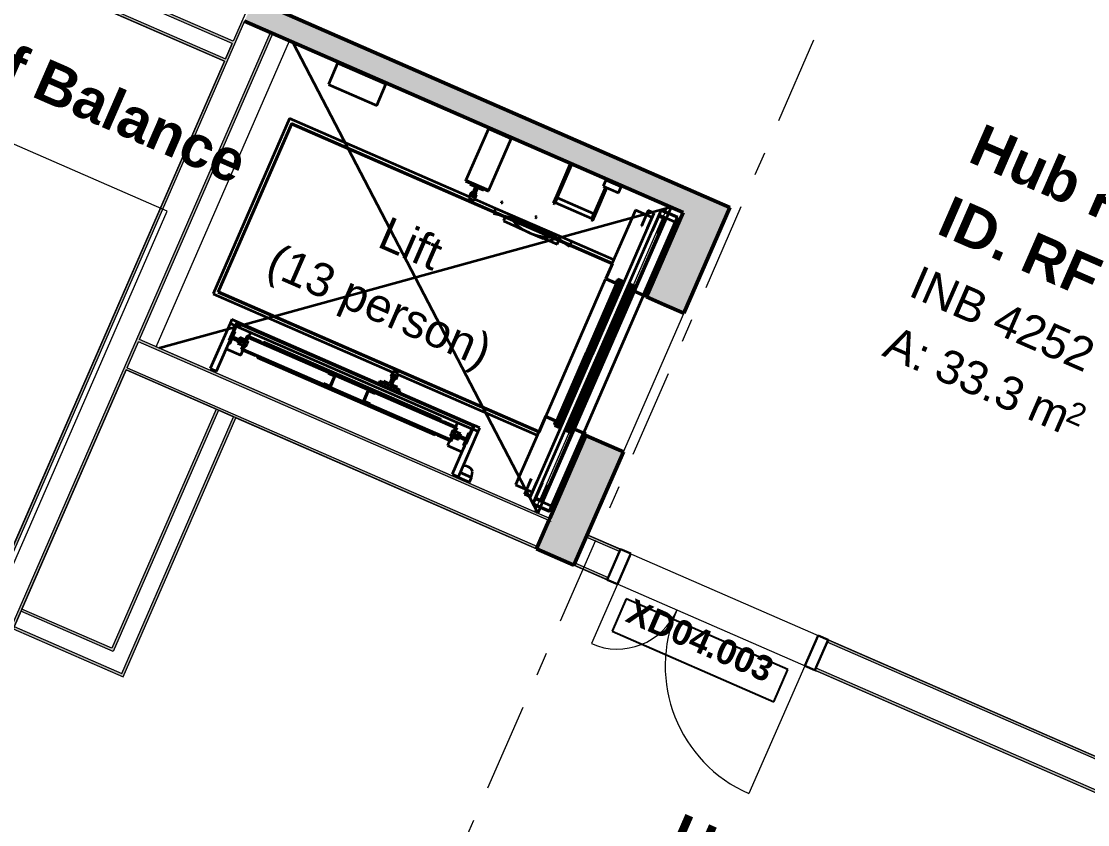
# Model space of a CAD drawing. Header units: millimetres. Extents: x -50172 to 145343, y -110728 to 25069.
# Drawn here: x 13860 to 20268, y -4113 to 714 of the extents above; entities that cross this region are included whole.
import ezdxf
from ezdxf.enums import TextEntityAlignment as Align

# ---------------------------------------------------------------- set-up
doc = ezdxf.new("R2010")
doc.units = ezdxf.units.MM
doc.header["$MEASUREMENT"] = 0
doc.linetypes.add('Double Dashed', pattern=[1093.611073, 529.166651, -211.666656, 141.111112, -211.666656])
for name, color, linetype in [('A-15-MG_Structural_Grid', 7, 'Continuous'), ('A-20-M_Floor_Slab', 7, 'Continuous'), ('A-25-M_Wall_Int', 7, 'Continuous'), ('A-35-M_FFE-Zone', 7, 'Continuous'), ('ArchiCAD Door Markers', 7, 'Continuous'), ('ArchiCAD Doors', 7, 'Continuous')]:
    doc.layers.add(name, color=color, linetype=linetype)
for name, color, linetype, lineweight, true_color in [('A-15-MG_Structural_Grid_Pen_No__163', 7, 'Continuous', 0, 0x750077), ('A-25-M_Wall_Int_Pen_No__107', 7, 'Continuous', 15, 0xa6a6a6), ('A-25-M_Wall_Int_Pen_No__27', 7, 'Continuous', 50, 0x2a2a2a), ('A-35-M_FFE-Zone_Pen_No__74', 7, 'Continuous', 20, 0x606060), ('ArchiCAD Doors_Pen_No__27', 7, 'Continuous', 50, 0x2a2a2a), ('ArchiCAD Doors_Pen_No__43', 7, 'Continuous', 30, 0x444444), ('ArchiCAD Doors_Pen_No__63', 7, 'Continuous', 20, 0x606060)]:
    doc.layers.add(name, color=color, linetype=linetype, lineweight=lineweight, true_color=true_color)
for name, color, linetype, lineweight in [('A-20-M_Floor_Slab_Pen_No__89', 8, 'Continuous', 20), ('A-25-M_Wall_Int_Pen_No__1', 7, 'Continuous', 13), ('A-30-M_Stair_Pen_No__1', 7, 'Continuous', 13), ('A-80-M_Lift_Pen_No__8', 7, 'Continuous', 35), ('ArchiCAD Door Markers_Pen_No__1', 7, 'Continuous', 13), ('ArchiCAD Door Markers_Pen_No__5', 7, 'Continuous', 25), ('ArchiCAD Doors_Pen_No__1', 7, 'Continuous', 13), ('ArchiCAD Zone Stamps_Pen_No__9', 7, 'Continuous', 13)]:
    doc.layers.add(name, color=color, linetype=linetype, lineweight=lineweight)
doc.styles.add('GENERATED_STYLE_1', font='')
doc.styles.add('GENERATED_STYLE_2', font='')
doc.styles.add('GENERATED_STYLE_3', font='')
doc.styles.add('GENERATED_STYLE_4', font='')
doc.styles.get('GENERATED_STYLE_1').set_extended_font_data('Arial', bold=True)
doc.styles.get('GENERATED_STYLE_2').set_extended_font_data('Swis721 BT', bold=True)
doc.styles.get('GENERATED_STYLE_3').set_extended_font_data('Arial')
doc.styles.get('GENERATED_STYLE_4').set_extended_font_data('Swis721 BT')

# ---------------------------------------------------------------- blocks, each defined once
blk = doc.blocks.new('Hub Roof Balance_INB 4252_8_1', base_point=(20533.1, -1481.6))
at = {"layer": 'A-35-M_FFE-Zone_Pen_No__74', "linetype": 'Continuous'}
for p, q in [((15426.6, 768.8), (18117.9, -404.7)), ((18117.9, -404.7), (17260.6, -2370.9)), ((17260.6, -2370.9), (22732.4, -4756.9))]:
    blk.add_line(p, q, dxfattribs=at)
at = {"layer": 'ArchiCAD Zone Stamps_Pen_No__9'}
for tag, height, style, p in [('ROOM_NAME', 250, 'GENERATED_STYLE_1', (19639.2, 104.7)), ('zoneNameLine2', 250, 'GENERATED_STYLE_1', (19450.7, -327.5)), ('ROOM_NUMBER', 200, 'GENERATED_STYLE_3', (19262.3, -748.2)), ('measuredAreaCode', 200, 'GENERATED_STYLE_3', (19105.3, -1108.3)), ('DUMMY_649', 200, 'GENERATED_STYLE_3', (19412.7, -1242.3)), ('DUMMY_650', 200, 'GENERATED_STYLE_3', (19902, -1455.7)), ('DUMMY_651', 133.3, 'GENERATED_STYLE_3', (20181.3, -1562.3))]:
    blk.add_attdef(tag, text='', height=height, rotation=336.44041, dxfattribs=dict(at, style=style)).set_placement(p, align=Align.TOP_LEFT)
blk = doc.blocks.new('Hub Roof Balance_INB 4253_9_1', base_point=(18723.1, -5626.1))
at = {"layer": 'A-35-M_FFE-Zone_Pen_No__74', "linetype": 'Continuous'}
for p, q in [((14489.4, -1380.7), (12731.7, -5411.5)), ((22652.4, -4940.2), (14489.4, -1380.7))]:
    blk.add_line(p, q, dxfattribs=at)
at = {"layer": 'ArchiCAD Zone Stamps_Pen_No__9'}
for tag, height, style, p in [('ROOM_NAME', 250, 'GENERATED_STYLE_1', (17829.2, -4039.9)), ('zoneNameLine2', 250, 'GENERATED_STYLE_1', (17640.7, -4472)), ('ROOM_NUMBER', 200, 'GENERATED_STYLE_3', (17452.3, -4892.7)), ('measuredAreaCode', 200, 'GENERATED_STYLE_3', (17295.3, -5252.8)), ('DUMMY_649', 200, 'GENERATED_STYLE_3', (17602.7, -5386.9)), ('DUMMY_650', 200, 'GENERATED_STYLE_3', (18092, -5600.2)), ('DUMMY_651', 133.3, 'GENERATED_STYLE_3', (18371.3, -5706.8))]:
    blk.add_attdef(tag, text='', height=height, rotation=336.44041, dxfattribs=dict(at, style=style)).set_placement(p, align=Align.TOP_LEFT)
blk = doc.blocks.new('Hub Roof Balance_INB 4250_10_1', base_point=(13377.9, -423.6))
at = {"layer": 'A-35-M_FFE-Zone_Pen_No__74', "linetype": 'Continuous'}
for p, q in [((12848.2, 2103.5), (10184.9, -4122)), ((14130, 1544.6), (12848.2, 2103.5)), ((13890.7, 994.4), (14130, 1544.6)), ((15080.6, 475.5), (13890.7, 994.4)), ((12614, -5181.2), (15080.6, 475.5)), ((10184.9, -4122), (12614, -5181.2))]:
    blk.add_line(p, q, dxfattribs=at)
at = {"layer": 'ArchiCAD Zone Stamps_Pen_No__9'}
for tag, height, style, p in [('ROOM_NAME', 250, 'GENERATED_STYLE_1', (12483.9, 1162.6)), ('zoneNameLine2', 250, 'GENERATED_STYLE_1', (12295.5, 730.5)), ('ROOM_NUMBER', 200, 'GENERATED_STYLE_3', (12107.1, 309.8)), ('measuredAreaCode', 200, 'GENERATED_STYLE_3', (11950, -50.3)), ('DUMMY_649', 200, 'GENERATED_STYLE_3', (12257.4, -184.4)), ('DUMMY_650', 200, 'GENERATED_STYLE_3', (12746.8, -397.7)), ('DUMMY_651', 133.3, 'GENERATED_STYLE_3', (13026.1, -504.3))]:
    blk.add_attdef(tag, text='', height=height, rotation=336.44041, dxfattribs=dict(at, style=style)).set_placement(p, align=Align.TOP_LEFT)
blk = doc.blocks.new('Slab_3_1', base_point=(4432, -1613.4))
at = {"layer": 'A-20-M_Floor_Slab_Pen_No__89', "linetype": 'Continuous', "flags": 128}
for points in [[(4432, -1613.4), (7696, 5872), (7407.9, 6181.6), (17660.1, 15721.9), (18396.3, 14930.8), (19386.9, 17202.7), (53700.1, 2240.4), (53656.1, 2139.5), (53757, 2095.5), (44517.8, -19092.8), (12655.7, -5199.4), (14737.2, -425.7), (12205.5, 678.2), (10124, -4095.4), (12655.7, -5199.4)], [(16942.7, -2232.9), (14669.5, -1241.6), (15470.9, 596.3), (17744.1, -395)]]:
    blk.add_lwpolyline(points, close=True, dxfattribs=at)
blk = doc.blocks.new('Wall_12_1', base_point=(14061.8, 1061.6))
at = {"layer": 'A-25-M_Wall_Int_Pen_No__107', "linetype": 'Continuous'}
for points in [[(15132.5, 594.7), (14061.8, 1061.6), (14042, 1053.8), (15126.5, 580.9)], [(13890.7, 994.4), (15080.6, 475.5), (15086.6, 489.3), (13910.4, 1002.1)]]:
    blk.add_hatch(color=256, dxfattribs=at).paths.add_polyline_path(points)
at = {"layer": 'A-25-M_Wall_Int_Pen_No__1', "linetype": 'Continuous'}
for p, q in [((15126.5, 580.9), (14042, 1053.8)), ((13910.4, 1002.1), (15086.6, 489.3))]:
    blk.add_line(p, q, dxfattribs=at)
at = {"layer": 'A-25-M_Wall_Int_Pen_No__1', "linetype": 'Continuous', "flags": 128}
for points in [[(15132.5, 594.7), (14061.8, 1061.6)], [(13890.7, 994.4), (15080.6, 475.5)], [(15086.6, 489.3), (15126.5, 580.9)]]:
    blk.add_lwpolyline(points, dxfattribs=at)
blk = doc.blocks.new('Wall_13_1', base_point=(12548.4, -5331.6))
at = {"layer": 'A-25-M_Wall_Int_Pen_No__107', "linetype": 'Continuous', "lineweight": 0, "true_color": 0x535353}
for points in [[(15257.1, 842.8), (15201.1, 714.4), (15356.9, 646.5), (15412.9, 774.8)], [(15412.9, 774.8), (15356.9, 646.5), (15370.7, 640.5), (15426.7, 768.8)]]:
    blk.add_hatch(color=251, dxfattribs=at).paths.add_polyline_path(points)
at = {"layer": 'A-25-M_Wall_Int_Pen_No__107', "linetype": 'Continuous'}
for points in [[(15187.4, 720.4), (12548.4, -5331.6), (12562.1, -5337.6), (15201.1, 714.4)], [(15356.9, 646.5), (12718, -5405.6), (12731.7, -5411.6), (15370.7, 640.5)]]:
    blk.add_hatch(color=256, dxfattribs=at).paths.add_polyline_path(points)
at = {"layer": 'A-25-M_Wall_Int_Pen_No__1', "linetype": 'Continuous'}
for p, q in [((15201.1, 714.4), (12562.1, -5337.6)), ((12718, -5405.6), (15356.9, 646.5))]:
    blk.add_line(p, q, dxfattribs=at)
at = {"layer": 'A-25-M_Wall_Int_Pen_No__1', "linetype": 'Continuous', "flags": 128}
for points in [[(15320.4, 1025.5), (15132.5, 594.7)], [(14569.3, -1197.4), (15370.7, 640.5)], [(15126.5, 580.9), (15086.6, 489.3)], [(15080.6, 475.5), (12548.4, -5331.6)], [(14495.3, -1367), (14563.3, -1211.1)], [(13862.8, -2817.6), (14489.4, -1380.7)]]:
    blk.add_lwpolyline(points, dxfattribs=at)
at = {"layer": 'A-25-M_Wall_Int_Pen_No__27', "linetype": 'Continuous'}
for p, q in [((15201.1, 714.4), (15356.9, 646.5)), ((15356.9, 646.5), (15370.7, 640.5))]:
    blk.add_line(p, q, dxfattribs=at)
blk = doc.blocks.new('Wall_14_1', base_point=(14386, -1117.5))
at = {"layer": 'A-25-M_Wall_Int_Pen_No__107', "linetype": 'Continuous'}
for points in [[(17035.1, -2272.6), (14569.3, -1197.4), (14563.3, -1211.1), (17029.1, -2286.3)], [(16961.1, -2442.2), (14495.3, -1367), (14489.4, -1380.7), (16955.1, -2455.9)]]:
    blk.add_hatch(color=256, dxfattribs=at).paths.add_polyline_path(points)
at = {"layer": 'A-25-M_Wall_Int_Pen_No__107', "linetype": 'Continuous', "lineweight": 0, "true_color": 0x535353}
for points in [[(16961.1, -2442.2), (17169.7, -2533.1), (17046, -2293.7), (17029.1, -2286.3)], [(17029.1, -2286.3), (17046, -2293.7), (17035.1, -2272.6)], [(16961.1, -2442.2), (16955.1, -2455.9), (17180.6, -2554.2), (17169.7, -2533.1)]]:
    blk.add_hatch(color=251, dxfattribs=at).paths.add_polyline_path(points)
at = {"layer": 'A-25-M_Wall_Int_Pen_No__1', "linetype": 'Continuous'}
for p, q in [((17029.1, -2286.3), (14563.3, -1211.1)), ((14495.3, -1367), (16961.1, -2442.2))]:
    blk.add_line(p, q, dxfattribs=at)
at = {"layer": 'A-25-M_Wall_Int_Pen_No__1', "linetype": 'Continuous', "flags": 128}
for points in [[(14495.3, -1367), (14563.3, -1211.1)], [(17035.1, -2272.6), (14569.3, -1197.4)], [(14489.4, -1380.7), (15030.2, -1616.5)], [(15043.9, -1622.5), (15135.6, -1662.5)], [(15149.3, -1668.5), (16955.1, -2455.9)]]:
    blk.add_lwpolyline(points, dxfattribs=at)
at = {"layer": 'A-25-M_Wall_Int_Pen_No__27', "linetype": 'Continuous'}
for p, q in [((16961.1, -2442.2), (17029.1, -2286.3)), ((17029.1, -2286.3), (17035.1, -2272.6)), ((16961.1, -2442.2), (16955.1, -2455.9))]:
    blk.add_line(p, q, dxfattribs=at)
at = {"layer": 'A-25-M_Wall_Int_Pen_No__27', "linetype": 'Continuous', "flags": 128}
blk.add_lwpolyline([(17180.6, -2554.2), (16955.1, -2455.9)], dxfattribs=at)
blk = doc.blocks.new('Wall_15_1', base_point=(13679.5, -2737.6))
at = {"layer": 'A-25-M_Wall_Int_Pen_No__107', "linetype": 'Continuous'}
for points in [[(14403.6, -3053.4), (13862.8, -2817.6), (13856.8, -2831.3), (14411.4, -3073.1)], [(13810.9, -2936.7), (14470.8, -3224.5), (14463.1, -3204.8), (13816.9, -2923)]]:
    blk.add_hatch(color=256, dxfattribs=at).paths.add_polyline_path(points)
at = {"layer": 'A-25-M_Wall_Int_Pen_No__1', "linetype": 'Continuous'}
for p, q in [((14411.4, -3073.1), (13856.8, -2831.3)), ((13816.9, -2923), (14463.1, -3204.8))]:
    blk.add_line(p, q, dxfattribs=at)
at = {"layer": 'A-25-M_Wall_Int_Pen_No__1', "linetype": 'Continuous', "flags": 128}
for points in [[(14403.6, -3053.4), (13862.8, -2817.6)], [(13856.8, -2831.3), (13816.9, -2923)], [(13810.9, -2936.7), (14470.8, -3224.5)]]:
    blk.add_lwpolyline(points, dxfattribs=at)
blk = doc.blocks.new('Wall_16_1', base_point=(14403.6, -3053.4))
at = {"layer": 'A-25-M_Wall_Int_Pen_No__107', "linetype": 'Continuous'}
for points in [[(15030.2, -1616.5), (14403.6, -3053.4), (14411.4, -3073.1), (15043.9, -1622.5)], [(14470.8, -3224.5), (15149.3, -1668.5), (15135.6, -1662.5), (14463.1, -3204.8)]]:
    blk.add_hatch(color=256, dxfattribs=at).paths.add_polyline_path(points)
at = {"layer": 'A-25-M_Wall_Int_Pen_No__1', "linetype": 'Continuous'}
for p, q in [((15043.9, -1622.5), (14411.4, -3073.1)), ((14463.1, -3204.8), (15135.6, -1662.5))]:
    blk.add_line(p, q, dxfattribs=at)
at = {"layer": 'A-25-M_Wall_Int_Pen_No__1', "linetype": 'Continuous', "flags": 128}
for points in [[(15030.2, -1616.5), (14403.6, -3053.4)], [(15135.6, -1662.5), (15043.9, -1622.5)], [(14470.8, -3224.5), (15149.3, -1668.5)]]:
    blk.add_lwpolyline(points, dxfattribs=at)
blk = doc.blocks.new('Double Door 19_4')
at = {"layer": 'ArchiCAD Doors_Pen_No__1', "linetype": 'Continuous'}
for p, q in [((-680, 0), (-692, 0)), ((-680, -15), (-680, 0)), ((680, -15), (680, 0)), ((680, 0), (692, 0)), ((-680, -185), (-680, -15)), ((680, -185), (680, -15)), ((-680, -200), (-680, -185)), ((680, -200), (680, -185)), ((-680, -200), (-692, -200)), ((680, -200), (692, -200))]:
    blk.add_line(p, q, dxfattribs=at)
at = {"layer": 'ArchiCAD Doors_Pen_No__43', "linetype": 'Continuous'}
for p, q in [((-614, 0), (-680, 0)), ((-680, 0), (-680, -200)), ((-614, -200), (-614, 0)), ((680, 0), (614, 0)), ((614, 0), (614, -200)), ((680, -200), (680, 0)), ((-680, -200), (-614, -200)), ((614, -200), (680, -200))]:
    blk.add_line(p, q, dxfattribs=at)
at = {"layer": 'ArchiCAD Doors_Pen_No__63', "linetype": 'Continuous'}
for p, q in [((-614, 0), (-614, 838)), ((614, 0), (614, 390))]:
    blk.add_line(p, q, dxfattribs=at)
for centre, radius, start, end in [((-614, 0), 838, 0, 90), ((614, 0), 390, 90, 180)]:
    blk.add_arc(centre, radius, start, end, dxfattribs=at)
blk = doc.blocks.new('Door Stamp 17_4')
at = {"layer": 'ArchiCAD Door Markers_Pen_No__5', "linetype": 'Continuous'}
for p, q in [((529.8, -260), (-529.8, -260)), ((-529.8, -260), (-529.8, -471.8)), ((529.8, -471.8), (529.8, -260)), ((-529.8, -471.8), (529.8, -471.8)), ((-529.8, -471.8), (529.8, -471.8))]:
    blk.add_line(p, q, dxfattribs=at)
at = {"layer": 'ArchiCAD Door Markers_Pen_No__1', "style": 'GENERATED_STYLE_2'}
blk.add_attdef('AC_WIDO_ID', text='', height=150, dxfattribs=at).set_placement((-470.9, -427), align=Align.BOTTOM_LEFT)
blk = doc.blocks.new('Wall_26_1', base_point=(17260.6, -2370.9))
at = {"layer": 'A-25-M_Wall_Int_Pen_No__107', "linetype": 'Continuous'}
for points in [[(17260.6, -2370.9), (17254.6, -2384.7), (17455.1, -2472.1), (17461.1, -2458.4)], [(17186.6, -2540.5), (17180.6, -2554.2), (17381.1, -2641.7), (17387.1, -2627.9)], [(18707.7, -3001.9), (18701.7, -3015.7), (22726.4, -4770.7), (22732.4, -4756.9)], [(18627.8, -3185.3), (22652.4, -4940.2), (22658.4, -4926.5), (18633.8, -3171.5)]]:
    blk.add_hatch(color=256, dxfattribs=at).paths.add_polyline_path(points)
at = {"layer": 'A-25-M_Wall_Int_Pen_No__1', "linetype": 'Continuous'}
for p, q in [((17455.1, -2472.1), (17254.6, -2384.7)), ((17455.1, -2472.1), (17387.1, -2627.9)), ((17461.1, -2458.4), (17450.1, -2453.6)), ((17461.1, -2458.4), (17455.1, -2472.1)), ((17186.6, -2540.5), (17387.1, -2627.9)), ((17381.1, -2641.7), (17370.1, -2636.9)), ((17387.1, -2627.9), (17381.1, -2641.7)), ((18707.7, -3001.9), (18701.7, -3015.7)), ((18707.7, -3001.9), (18718.7, -3006.7)), ((18701.7, -3015.7), (18633.8, -3171.5)), ((22726.4, -4770.7), (18701.7, -3015.7)), ((18633.8, -3171.5), (18627.8, -3185.3)), ((18627.8, -3185.3), (18638.8, -3190.1)), ((18633.8, -3171.5), (22658.4, -4926.5))]:
    blk.add_line(p, q, dxfattribs=at)
at = {"layer": 'A-25-M_Wall_Int_Pen_No__1', "linetype": 'Continuous', "flags": 128}
for points in [[(17260.6, -2370.9), (17180.6, -2554.2)], [(17461.1, -2458.4), (17260.6, -2370.9)], [(17180.6, -2554.2), (17381.1, -2641.7)], [(22732.4, -4756.9), (18707.7, -3001.9)], [(18627.8, -3185.3), (22652.4, -4940.2)], [(22652.4, -4940.2), (22732.4, -4756.9)]]:
    blk.add_lwpolyline(points, dxfattribs=at)
at = {"layer": 'ArchiCAD Door Markers'}
ref = blk.add_blockref('Door Stamp 17_4', (18084.4, -2730.1), dxfattribs=dict(at, rotation=336.4404149890072))
ref.add_attrib('AC_WIDO_ID', 'XD04.003', dxfattribs={"layer": 'ArchiCAD Door Markers_Pen_No__1', "color": 7, "height": 150, "rotation": 336.44041, "style": 'GENERATED_STYLE_2'}).set_placement((17464.1, -2929.5), align=Align.BOTTOM_LEFT)
at = {"layer": 'ArchiCAD Doors', "color": 251, "linetype": 'Continuous', "lineweight": 20, "true_color": 0x606060, "zscale": 1000, "rotation": 156.4404149890073}
blk.add_blockref('Double Door 19_4', (18004.5, -2913.5), dxfattribs=at)
blk = doc.blocks.new('Wall_30_1', base_point=(15243.3, 848.8))
at = {"layer": 'A-25-M_Wall_Int_Pen_No__107', "linetype": 'Continuous', "lineweight": 0, "true_color": 0x535353}
blk.add_hatch(color=251, dxfattribs=at).paths.add_polyline_path([(15370.7, 640.5), (17836.5, -434.7), (18117.9, -404.7), (15426.7, 768.8)])
at = {"layer": 'A-25-M_Wall_Int_Pen_No__27', "linetype": 'Continuous', "flags": 128}
for points in [[(18117.9, -404.7), (15426.7, 768.8)], [(15370.7, 640.5), (17836.5, -434.7)]]:
    blk.add_lwpolyline(points, dxfattribs=at)
blk = doc.blocks.new('Simple Door Opening')
at = {"layer": 'ArchiCAD Doors_Pen_No__27', "linetype": 'Continuous'}
for p, q in [((-455, 0), (-455, 126)), ((455, 0), (455, 126)), ((-455, 0), (-455, -120)), ((455, 0), (455, -120))]:
    blk.add_line(p, q, dxfattribs=at)
blk = doc.blocks.new('Wall_31_1', base_point=(18117.9, -404.7))
at = {"layer": 'A-25-M_Wall_Int_Pen_No__107', "linetype": 'Continuous', "lineweight": 0, "true_color": 0x535353}
for points in [[(18117.9, -404.7), (17836.5, -434.7), (17615.8, -940.9), (17841.3, -1039.2)], [(17477.5, -1873.3), (17252, -1775), (17035.1, -2272.6), (17180.6, -2554.2)]]:
    blk.add_hatch(color=251, dxfattribs=at).paths.add_polyline_path(points)
at = {"layer": 'A-25-M_Wall_Int_Pen_No__27', "linetype": 'Continuous', "flags": 128}
for points in [[(17836.5, -434.7), (17615.8, -940.9)], [(17841.3, -1039.2), (18117.9, -404.7)], [(17252, -1775), (17035.1, -2272.6)], [(17180.6, -2554.2), (17477.5, -1873.3)]]:
    blk.add_lwpolyline(points, dxfattribs=at)
at = {"layer": 'ArchiCAD Doors', "color": 251, "linetype": 'Continuous', "lineweight": 20, "true_color": 0x606060, "xscale": -0.9999999999999999, "zscale": 1000, "rotation": 246.4404159907758}
blk.add_blockref('Simple Door Opening', (17543.9, -1405.9), dxfattribs=at)
blk = doc.blocks.new('Standard grid marker')
at = {"layer": 'A-15-MG_Structural_Grid_Pen_No__163', "linetype": 'Double Dashed'}
blk.add_line((1000, 0), (29726, 0), dxfattribs=at)
at = {"layer": 'A-15-MG_Structural_Grid_Pen_No__163', "style": 'GENERATED_STYLE_4'}
for tag, p in [('AC_MarkerText_1_0', (-500, 41.2)), ('AC_MarkerText_1_1', (31226, 41.2))]:
    blk.add_attdef(tag, text='', height=350, rotation=90, dxfattribs=at).set_placement(p, align=Align.MIDDLE_CENTER)
blk = doc.blocks.new('ST01.03')
at = {"layer": 'A-30-M_Stair_Pen_No__1', "linetype": 'Continuous'}
for p, q in [((0, 1590), (0, 4399.048)), ((0, 4399.048), (2697, 4399.048)), ((2697, 4399.048), (2697, 0)), ((650, 1355), (650, 3799.048)), ((650, 3799.048), (2047, 3799.048)), ((2047, 3799.048), (2047, 0)), ((1300, 1120), (1300, 3199.048)), ((1300, 3199.048), (1397, 3199.048)), ((1397, 3199.048), (1397, 0)), ((0, 3080), (1300, 3080)), ((2697, 3080), (1397, 3080)), ((0, 2800), (1300, 2800)), ((2697, 2800), (1397, 2800)), ((0, 2520), (1300, 2520)), ((2697, 2520), (1397, 2520)), ((0, 2240), (1300, 2240)), ((2697, 2240), (1397, 2240)), ((0, 1960), (1300, 1960)), ((2697, 1960), (1397, 1960)), ((0, 1680), (1300, 1680)), ((2697, 1680), (1397, 1680)), ((0, 1590), (1300, 1120)), ((525.532, 1400), (1300, 1400)), ((2697, 1400), (1397, 1400)), ((2697, 1120), (1397, 1120)), ((2697, 840), (1397, 840)), ((2697, 560), (1397, 560)), ((2697, 280), (1397, 280)), ((2047, 0), (1397, 280)), ((2047, 0), (2697, 280)), ((2697, 0), (1397, 0)), ((2697, 0), (1397, 0))]:
    blk.add_line(p, q, dxfattribs=at)
blk.add_point((1300, 1120), dxfattribs=at)

msp = doc.modelspace()

# ---------------------------------------------------------------- linework, layer by layer
at = {"layer": 'A-80-M_Lift_Pen_No__8', "linetype": 'Continuous'}
for p, q in [((15491.5, 587.9), (16963.4, -2241.3)), ((15760.3, 462.5), (15704.7, 335.1)), ((16050.9, 335.8), (15760.3, 462.5)), ((15704.7, 335.1), (15995.3, 208.4)), ((15995.3, 208.4), (16050.9, 335.8)), ((15471.9, 130), (15012.2, -924.1)), ((16550.5, -340.3), (15471.9, 130)), ((15483.3, 101.1), (15041.2, -912.7)), ((15045.1, -911.2), (15484.8, 97.1)), ((17413.7, -740.7), (15483.3, 101.1)), ((15484.8, 97.1), (17409.8, -742.2)), ((16666.4, 67.4), (16531.9, -241.1)), ((16803.9, 7.4), (16666.4, 67.4)), ((16669.4, -301), (16803.9, 7.4)), ((17156.8, -146.5), (17075.3, -333.5)), ((17084.4, -337.5), (17166, -150.5)), ((17166, -150.5), (17156.8, -146.5)), ((16531.9, -241.1), (16529.9, -245.7)), ((16529.9, -245.7), (16667.4, -305.6)), ((16531.9, -241.1), (16669.4, -301)), ((17372.2, -240.4), (17356.2, -277.1)), ((17463.9, -280.4), (17372.2, -240.4)), ((16562.1, -313.7), (16547.5, -347.2)), ((16557.9, -257.9), (16554.7, -265.2)), ((16554.7, -265.2), (16588.1, -279.8)), ((16639.4, -293.4), (16557.9, -257.9)), ((16561.3, -335.7), (16569.5, -316.9)), ((16562.7, -312.4), (16562.1, -313.7)), ((16569.5, -316.9), (16562.1, -313.7)), ((16570.1, -315.5), (16562.7, -312.4)), ((16588.1, -279.8), (16566.5, -329.3)), ((16569.5, -316.9), (16570.1, -315.5)), ((16581.2, -335.7), (16602.8, -286.2)), ((16602.8, -286.2), (16636.2, -300.8)), ((16636.2, -300.8), (16639.4, -293.4)), ((16667.4, -305.6), (16669.4, -301)), ((17370, -283.1), (17304.4, -433.4)), ((17313.6, -437.4), (17379.1, -287.1)), ((17356.2, -277.1), (17447.9, -317)), ((17447.9, -317), (17463.9, -280.4)), ((16547.5, -347.2), (16581, -361.8)), ((16580.1, -343.9), (16561.3, -335.7)), ((16580.7, -342.5), (16561.9, -334.3)), ((16566.5, -329.3), (16581.2, -335.7)), ((16588.3, -325.1), (16580.1, -343.9)), ((16581, -361.8), (16595.6, -328.3)), ((16709.4, -409.6), (16584, -354.9)), ((16588.9, -323.7), (16588.3, -325.1)), ((16595.6, -328.3), (16588.3, -325.1)), ((16596.2, -326.9), (16588.9, -323.7)), ((16595.6, -328.3), (16596.2, -326.9)), ((16743.4, -371.5), (16743.1, -373)), ((16743.1, -373), (16743.3, -374.6)), ((16743.3, -374.6), (16744.2, -375.9)), ((16744.3, -370.2), (16743.4, -371.5)), ((16744.2, -375.9), (16745.5, -376.8)), ((16745.6, -369.4), (16744.3, -370.2)), ((16745.5, -376.8), (16747, -377.1)), ((16747.1, -369.1), (16745.6, -369.4)), ((16747, -377.1), (16748.5, -376.8)), ((16748.7, -369.4), (16747.1, -369.1)), ((16748.5, -376.8), (16749.8, -376)), ((16750, -370.3), (16748.7, -369.4)), ((16749.8, -376), (16750.7, -374.7)), ((16750.8, -371.6), (16750, -370.3)), ((16750.7, -374.7), (16751.1, -373.2)), ((16751.1, -373.2), (16750.8, -371.6)), ((17075.3, -333.5), (17055.3, -379.3)), ((17055.3, -379.3), (17064.4, -383.3)), ((17064.4, -383.3), (17084.4, -337.5)), ((17080.4, -346.6), (17068.4, -374.1)), ((17068.4, -374.1), (17288.4, -470.1)), ((17084.4, -337.5), (17075.3, -333.5)), ((17300.4, -442.6), (17080.4, -346.6)), ((17764.8, -403.4), (14690.1, -1250)), ((16699.4, -432.5), (16696.2, -439.8)), ((16696.2, -439.8), (16736, -448.5)), ((16709.4, -409.6), (16700.6, -429.7)), ((17167.7, -609.4), (16709.4, -409.6)), ((16733.5, -447.9), (16767.9, -462.9)), ((17749.8, -437.8), (16978.4, -2206.9)), ((17304.4, -433.4), (17284.4, -479.2)), ((17288.4, -470.1), (17300.4, -442.6)), ((17293.6, -483.2), (17313.6, -437.4)), ((17313.6, -437.4), (17304.4, -433.4)), ((17549.7, -421.4), (17411, -739.5)), ((17650.5, -465.4), (17549.7, -421.4)), ((17626.7, -422.3), (17586.8, -514)), ((17587.7, -514.4), (17627.2, -423.6)), ((17661.2, -438.4), (17621.6, -529.1)), ((17622.5, -529.5), (17662.5, -437.9)), ((17662.5, -437.9), (17626.7, -422.3)), ((17627.2, -423.6), (17661.2, -438.4)), ((17704, -417.8), (17684, -463.6)), ((17686.7, -464.8), (17705.5, -421.7)), ((17804.8, -461.8), (17704, -417.8)), ((17705.5, -421.7), (17800.8, -463.3)), ((17764.8, -403.4), (17749.8, -437.8)), ((16751, -451.7), (16760.9, -453.9)), ((16768.1, -462.5), (16758.1, -485.4)), ((16758.1, -485.4), (16878.2, -537.7)), ((16760.9, -453.9), (16795.4, -462.4)), ((16767.9, -462.9), (16768.1, -462.5)), ((16769.3, -459.7), (16770.8, -456.3)), ((16795.4, -462.4), (16842.7, -476.4)), ((16795.4, -462.4), (16808.7, -476.9)), ((16989.3, -538.2), (16795.4, -462.4)), ((16813.7, -482.3), (16835.3, -505.9)), ((16835.3, -505.9), (16878.2, -537.7)), ((16842.7, -476.4), (16914, -503.2)), ((16914, -503.2), (16937.3, -512.2)), ((16937.3, -512.2), (16989.3, -538.2)), ((16948.7, -461), (16948.4, -462.6)), ((16948.4, -462.6), (16948.7, -464.1)), ((16949.6, -459.7), (16948.7, -461)), ((16948.7, -464.1), (16949.5, -465.4)), ((16949.5, -465.4), (16950.8, -466.3)), ((16950.9, -458.9), (16949.6, -459.7)), ((16950.8, -466.3), (16952.3, -466.6)), ((16952.5, -458.6), (16950.9, -458.9)), ((16952.3, -466.6), (16953.9, -466.4)), ((16954, -459), (16952.5, -458.6)), ((17684, -463.6), (16952.5, -2141.1)), ((16953.9, -466.4), (16955.2, -465.5)), ((16955.3, -459.9), (16954, -459)), ((16955.2, -465.5), (16956.1, -464.2)), ((16956.1, -461.2), (16955.3, -459.9)), ((16956.4, -462.7), (16956.1, -461.2)), ((16956.1, -464.2), (16956.4, -462.7)), ((17284.4, -479.2), (17293.6, -483.2)), ((17482.6, -850.4), (17650.5, -465.4)), ((17724.3, -481.2), (17538.5, -907.5)), ((17542.4, -905.9), (17727.1, -482.4)), ((17800.8, -463.3), (17597.4, -929.9)), ((17599, -933.8), (17804.8, -461.8)), ((17689.8, -455.3), (17649.8, -546.9)), ((17650.8, -547.3), (17690.3, -456.6)), ((17722.4, -470.6), (17682.8, -561.3)), ((17683.8, -561.7), (17723.7, -470)), ((17684, -463.6), (17686.7, -464.8)), ((17723.7, -470), (17689.8, -455.3)), ((17690.3, -456.6), (17722.4, -470.6)), ((17788.1, -492.6), (17692.7, -451.1)), ((17727.1, -482.4), (17724.3, -481.2)), ((16840.6, -521.3), (16839.6, -523.6)), ((16839.6, -523.6), (16848.8, -527.6)), ((16849.8, -525.3), (16848.8, -527.6)), ((16848.8, -527.6), (16910.8, -554.7)), ((16878.2, -537.7), (16917.3, -558.1)), ((16917.3, -558.1), (16958.9, -572.9)), ((16924.3, -560.5), (16986.3, -587.6)), ((16958.9, -572.9), (17078.9, -625.3)), ((16958.9, -572.9), (17011.3, -582.7)), ((17045.9, -568.3), (16989.3, -538.2)), ((17070.4, -582.3), (17045.9, -568.3)), ((17586.8, -514), (17587.7, -514.4)), ((17621.6, -529.1), (17622.5, -529.5)), ((17649.8, -546.9), (17650.8, -547.3)), ((17682.8, -561.3), (17683.8, -561.7)), ((16986.3, -587.6), (16987.3, -585.3)), ((16986.3, -587.6), (16995.4, -591.6)), ((16995.4, -591.6), (16996.4, -589.3)), ((17011.3, -582.7), (17043.3, -582.5)), ((17050.7, -582.4), (17070.4, -582.3)), ((17070.4, -582.3), (17113, -609.6)), ((17078.9, -625.3), (17088.9, -602.3)), ((17088.9, -602.3), (17088.7, -602.8)), ((17088.7, -602.8), (17126.2, -619.2)), ((17091.7, -595.9), (17090.1, -599.6)), ((17124.3, -617.8), (17154.5, -639.7)), ((17154.5, -639.7), (17157.7, -632.3)), ((17158.9, -629.6), (17167.7, -609.4)), ((17419.8, -719.3), (17167.7, -609.4)), ((17409.8, -742.2), (17369.8, -833.9)), ((17373.7, -832.4), (17413.7, -740.7)), ((17411, -739.5), (17419.8, -719.3)), ((17431.5, -857.5), (17373.7, -832.4)), ((17011.4, -1659.5), (17371.2, -834.5)), ((17446.8, -834.8), (17255.5, -1273.6)), ((17264.4, -1277.5), (17455.8, -838.7)), ((17273.4, -1281.4), (17464.7, -842.6)), ((17282.3, -1285.3), (17473.7, -846.5)), ((17291.3, -1289.2), (17482.6, -850.4)), ((17511.9, -863.2), (17320.7, -1301.7)), ((17329.2, -1305.5), (17520.4, -866.9)), ((17337.6, -1309.2), (17528.9, -870.6)), ((17346.1, -1312.9), (17537.4, -874.3)), ((17354.6, -1316.5), (17545.8, -878)), ((17369.8, -833.9), (17433, -861.5)), ((17438.9, -840.6), (17431.5, -857.5)), ((17433, -861.5), (17441.6, -841.8)), ((17441.6, -841.8), (17438.9, -840.6)), ((17482.6, -850.4), (17446.8, -834.8)), ((17545.8, -878), (17511.9, -863.2)), ((17607.8, -914.8), (17639.6, -841.9)), ((17639.6, -841.9), (17639.1, -841.7)), ((15012.2, -924.1), (16090.9, -1394.4)), ((15041.2, -912.7), (16971.6, -1754.5)), ((16970.1, -1750.6), (15045.1, -911.2)), ((17239.2, -1758.8), (17599, -933.8)), ((17538.5, -907.5), (17599, -933.8)), ((17597.4, -929.9), (17542.4, -905.9)), ((17548.5, -898.2), (17544.7, -906.9)), ((17545.6, -907.3), (17549.4, -898.6)), ((17549.4, -898.6), (17548.5, -898.2)), ((17599, -933.8), (17613.2, -940)), ((17612.6, -938.7), (17599.4, -932.9)), ((17606.9, -915.5), (17620.2, -921.3)), ((17621.6, -920.8), (17607.8, -914.8)), ((17620.2, -921.3), (17612.6, -938.7)), ((17613.2, -940), (17621.6, -920.8)), ((15124, -1078.1), (15114, -1101)), ((15156.1, -1092.1), (15124, -1078.1)), ((15114, -1101), (14995.5, -1372.8)), ((15138.1, -1145.9), (15105.3, -1221.1)), ((15156.3, -1091.6), (15107.5, -1203.5)), ((15112.1, -1205.5), (15160.8, -1093.6)), ((15146.1, -1115), (15114, -1101)), ((15130.8, -1182.5), (15145.4, -1149.1)), ((15145.4, -1149.1), (15138.1, -1145.9)), ((15151.1, -1117.2), (15138.5, -1146.1)), ((15150.7, -1117), (16567.8, -1735)), ((15160.8, -1093.6), (15156.3, -1091.6)), ((15160.6, -1094.1), (15158.6, -1098.7)), ((15158.6, -1098.7), (16575.8, -1716.6)), ((16577.8, -1712), (15160.6, -1094.1)), ((15032.1, -1388.8), (15112.1, -1205.5)), ((15107.5, -1203.5), (15112.1, -1205.5)), ((15112.6, -1224.2), (15127.2, -1190.8)), ((15127.2, -1190.8), (15182.2, -1214.8)), ((15185.8, -1206.5), (15130.8, -1182.5)), ((15162.5, -1212.4), (15159.3, -1219.8)), ((15181.3, -1220.6), (15162.5, -1212.4)), ((15173.9, -1186.3), (15170.7, -1193.7)), ((15170.7, -1193.7), (15189.5, -1201.9)), ((15207.3, -1200.9), (15173.9, -1186.3)), ((15189.5, -1201.9), (15181.3, -1220.6)), ((15217.6, -1176.2), (15181.6, -1258.7)), ((15182.2, -1214.8), (15185.8, -1206.5)), ((15185.6, -1257.1), (15219.1, -1180.1)), ((15192.8, -1234.4), (15207.3, -1200.9)), ((15223.3, -1208.1), (15209.5, -1202.1)), ((15222.3, -1185.3), (15214.1, -1204.1)), ((15300.1, -1212.2), (15217.6, -1176.2)), ((15218.8, -1218.3), (15221.2, -1213)), ((15219.1, -1180.1), (15298.9, -1214.9)), ((15221.2, -1213), (15222.7, -1209.4)), ((15223.5, -1182.6), (15222.3, -1185.3)), ((15222.3, -1185.3), (16469, -1728.9)), ((15222.7, -1209.4), (15223.3, -1208.1)), ((16470.1, -1726.2), (15223.5, -1182.6)), ((15225.8, -1183.6), (15226, -1183.1)), ((15227.2, -1180.4), (15238.2, -1155.2)), ((15281, -1207.1), (15280.8, -1207.6)), ((15298.9, -1214.9), (15300.1, -1212.2)), ((15308.9, -1218.8), (15299.1, -1214.5)), ((15316.7, -1214), (15307.9, -1219.4)), ((16383.7, -1679.2), (15316.7, -1214)), ((15090.7, -1254.5), (15091.2, -1254.7)), ((15105.7, -1221.3), (15091.2, -1254.7)), ((15091.2, -1254.7), (15178.2, -1292.7)), ((15105.3, -1221.1), (15112.6, -1224.2)), ((15159.3, -1219.8), (15192.8, -1234.4)), ((15178.2, -1292.7), (15191.2, -1262.9)), ((15181.6, -1258.7), (15264.1, -1294.7)), ((15265.3, -1291.9), (15185.6, -1257.1)), ((15191.5, -1255.9), (15190.3, -1258.7)), ((15190.3, -1258.7), (16437, -1802.3)), ((15199.7, -1237.1), (15191.5, -1255.9)), ((15191.5, -1255.9), (16438.2, -1799.5)), ((15192.4, -1260.1), (15192.6, -1259.7)), ((15195.1, -1235.1), (15208.9, -1241.1)), ((15208.9, -1241.1), (15209.4, -1239.9)), ((15209.4, -1239.9), (15211, -1236.3)), ((15211, -1236.3), (15213.3, -1231)), ((15213.3, -1231), (15216.1, -1224.6)), ((15216.1, -1224.6), (15218.8, -1218.3)), ((17254.5, -1276), (17063.2, -1714.7)), ((17072.1, -1718.7), (17263.4, -1279.8)), ((17290.2, -1291.6), (17254.5, -1276)), ((17255.5, -1273.6), (17291.3, -1289.2)), ((15247.6, -1283.7), (15247.4, -1284.1)), ((15264.1, -1294.7), (15265.3, -1291.9)), ((15265.1, -1292.4), (15275, -1296.7)), ((15274.7, -1295.5), (15276.8, -1305.6)), ((15276.8, -1305.6), (16343.7, -1770.9)), ((17081, -1722.6), (17272.4, -1283.7)), ((17090, -1726.5), (17281.3, -1287.6)), ((17098.9, -1730.3), (17290.2, -1291.6)), ((17319.5, -1304.6), (17128.2, -1743.1)), ((17136.7, -1746.8), (17328, -1308.2)), ((17145.2, -1750.5), (17336.4, -1311.9)), ((17153.7, -1754.2), (17344.9, -1315.6)), ((17162.2, -1757.9), (17353.4, -1319.4)), ((17290.2, -1291.6), (17291.3, -1289.2)), ((17353.4, -1319.4), (17319.5, -1304.6)), ((17320.7, -1301.7), (17354.6, -1316.5)), ((14995.5, -1372.8), (15032.1, -1388.8)), ((15705.4, -1397.1), (15703.8, -1400.8)), ((15703.8, -1400.8), (15741.4, -1417.2)), ((15746.7, -1415.1), (15705.4, -1397.1)), ((16093.9, -1387.6), (16079.3, -1421)), ((16086.6, -1424.2), (16094.8, -1405.4)), ((16127.3, -1402.2), (16093.9, -1387.6)), ((16094.2, -1406.8), (16113, -1415)), ((16094.8, -1405.4), (16113.6, -1413.6)), ((16112.8, -1435.6), (16127.3, -1402.2)), ((16124.3, -1409), (16960.1, -1773.5)), ((15677.1, -1462.2), (15675.5, -1465.9)), ((15675.5, -1465.9), (15716.7, -1483.8)), ((15714.6, -1478.6), (15677.1, -1462.2)), ((15741.4, -1417.2), (15714.6, -1478.6)), ((15716.7, -1483.8), (15746.7, -1415.1)), ((16014.4, -1447.8), (16008, -1462.5)), ((16008, -1462.5), (16130.9, -1516.1)), ((16137.3, -1501.4), (16014.4, -1447.8)), ((16038.6, -1448.6), (16035.4, -1455.9)), ((16035.4, -1455.9), (16117, -1491.5)), ((16072.1, -1463.2), (16038.6, -1448.6)), ((16093.7, -1413.7), (16072.1, -1463.2)), ((16079.3, -1421), (16078.7, -1422.4)), ((16078.7, -1422.4), (16086, -1425.6)), ((16079.3, -1421), (16086.6, -1424.2)), ((16086, -1425.6), (16086.6, -1424.2)), ((16086.8, -1469.6), (16108.4, -1420.1)), ((16120.2, -1484.2), (16086.8, -1469.6)), ((16108.4, -1420.1), (16093.7, -1413.7)), ((16105.4, -1432.4), (16104.8, -1433.8)), ((16104.8, -1433.8), (16112.2, -1437)), ((16113.6, -1413.6), (16105.4, -1432.4)), ((16105.4, -1432.4), (16112.8, -1435.6)), ((16112.2, -1437), (16112.8, -1435.6)), ((15943.8, -1501), (15913.8, -1569.8)), ((15919.1, -1567.7), (15945.8, -1506.3)), ((15985, -1519), (15943.8, -1501)), ((15945.8, -1506.3), (15983.4, -1522.7)), ((15983.4, -1522.7), (15985, -1519)), ((16117, -1491.5), (16120.2, -1484.2)), ((16130.9, -1516.1), (16137.3, -1501.4)), ((15913.8, -1569.8), (15955, -1587.8)), ((15956.6, -1584.1), (15919.1, -1567.7)), ((15955, -1587.8), (15956.6, -1584.1)), ((17010.1, -1658.9), (16970.1, -1750.6)), ((16972.8, -1751.8), (17011.6, -1662.8)), ((17073.3, -1686.5), (17010.1, -1658.9)), ((17011.6, -1662.8), (17069.4, -1688)), ((16385.8, -1689.4), (16383.7, -1679.2)), ((16395.6, -1692), (16385.4, -1687.6)), ((16396.4, -1690.2), (16395.2, -1693)), ((16395.2, -1693), (16474.9, -1727.7)), ((16478.9, -1726.2), (16396.4, -1690.2)), ((16412.9, -1701.2), (16413.1, -1700.8)), ((16474.9, -1727.7), (16441.4, -1804.7)), ((16442.9, -1808.7), (16478.9, -1726.2)), ((16460.8, -1747.7), (16469, -1728.9)), ((16468.1, -1724.7), (16467.9, -1725.2)), ((16469, -1728.9), (16470.1, -1726.2)), ((16480.2, -1696.8), (16469.3, -1722)), ((16578, -1711.6), (16529.2, -1823.4)), ((16533.8, -1825.4), (16582.6, -1713.6)), ((16575.8, -1716.6), (16577.8, -1712)), ((16582.6, -1713.6), (16578, -1711.6)), ((16614.4, -1728), (16582.4, -1714)), ((16604.5, -1750.9), (16614.4, -1728)), ((17069.4, -1688), (17062, -1705)), ((17062, -1705), (17064.7, -1706.2)), ((17063.2, -1714.7), (17098.9, -1730.3)), ((17064.7, -1706.2), (17073.3, -1686.5)), ((16343.7, -1770.9), (16352.6, -1765.5)), ((16351, -1766.4), (16361.2, -1770.9)), ((16361.6, -1770), (16360.4, -1772.7)), ((16360.4, -1772.7), (16442.9, -1808.7)), ((16441.4, -1804.7), (16361.6, -1770)), ((16379.5, -1777.8), (16379.7, -1777.3)), ((16437.7, -1775.5), (16437.2, -1776.7)), ((16437.2, -1776.7), (16451, -1782.7)), ((16439.3, -1771.9), (16437.7, -1775.5)), ((16438.2, -1799.5), (16446.4, -1780.7)), ((16441.6, -1766.6), (16439.3, -1771.9)), ((16444.4, -1760.2), (16441.6, -1766.6)), ((16447.1, -1753.9), (16444.4, -1760.2)), ((16449.5, -1748.6), (16447.1, -1753.9)), ((16451, -1745), (16449.5, -1748.6)), ((16451.6, -1743.7), (16451, -1745)), ((16465.3, -1749.7), (16451.6, -1743.7)), ((16467.7, -1750.5), (16453.1, -1784)), ((16453.1, -1784), (16486.6, -1798.6)), ((16501.2, -1765.1), (16467.7, -1750.5)), ((16471, -1783), (16479.2, -1764.2)), ((16489.8, -1791.2), (16471, -1783)), ((16478.3, -1770.1), (16474.7, -1778.4)), ((16474.7, -1778.4), (16529.7, -1802.3)), ((16533.3, -1794.1), (16478.3, -1770.1)), ((16479.2, -1764.2), (16498, -1772.4)), ((16485.9, -2022.7), (16604.5, -1750.9)), ((16486.6, -1798.6), (16489.8, -1791.2)), ((16498, -1772.4), (16501.2, -1765.1)), ((16522.4, -1839), (16555.2, -1763.8)), ((16547.9, -1760.6), (16533.3, -1794.1)), ((16555.2, -1763.8), (16547.9, -1760.6)), ((16567.3, -1734.8), (16554.7, -1763.6)), ((16604.5, -1750.9), (16572.4, -1737)), ((16968.9, -1753.3), (16830.2, -2071.4)), ((16931, -2115.3), (17098.9, -1730.3)), ((16960.1, -1773.5), (16968.9, -1753.3)), ((16972.8, -1751.8), (16970.1, -1750.6)), ((16971.6, -1754.5), (16972.8, -1751.8)), ((17178.7, -1732.4), (16992.9, -2158.7)), ((16995.6, -2159.9), (17180.3, -1736.4)), ((17235.3, -1760.4), (17031.8, -2226.9)), ((17033.4, -2230.9), (17239.2, -1758.8)), ((17128.2, -1743.1), (17162.2, -1757.9)), ((17239.2, -1758.8), (17178.7, -1732.4)), ((17182.6, -1737.4), (17179.6, -1744.3)), ((17179.6, -1744.3), (17180.5, -1744.7)), ((17180.3, -1736.4), (17235.3, -1760.4)), ((17180.5, -1744.7), (17183.5, -1737.8)), ((17199.5, -1851.1), (17231.3, -1778.3)), ((17244.5, -1782.9), (17231.2, -1777.1)), ((17231.3, -1778.3), (17245, -1784.3)), ((17238.8, -1759.7), (17252.1, -1765.5)), ((17253.4, -1765), (17239.2, -1758.8)), ((17252.1, -1765.5), (17244.5, -1782.9)), ((17245, -1784.3), (17253.4, -1765)), ((16433.3, -1804.5), (16420.3, -1834.3)), ((16420.3, -1834.3), (16507.4, -1872.2)), ((16434.7, -1801.3), (16434.5, -1801.7)), ((16437, -1802.3), (16438.2, -1799.5)), ((16529.2, -1823.4), (16449.3, -2006.7)), ((16522, -1838.8), (16507.4, -1872.2)), ((16529.7, -1802.3), (16515.1, -1835.8)), ((16515.1, -1835.8), (16522.4, -1839)), ((16529.2, -1823.4), (16533.8, -1825.4)), ((17199, -1850.9), (17199.5, -1851.1)), ((16507.4, -1872.2), (16507.8, -1872.4)), ((16519.7, -1957.8), (16513.1, -1960.4)), ((16535.5, -1959.2), (16519.7, -1957.8)), ((16544.6, -1963.2), (16535.5, -1959.2)), ((16553.8, -1967.2), (16544.6, -1963.2)), ((16565.5, -1977.8), (16553.8, -1967.2)), ((16570.7, -1991), (16565.5, -1977.8)), ((16449.3, -2006.7), (16485.9, -2022.7)), ((16472.2, -2016.7), (16471.4, -2018.6)), ((16471.4, -2018.6), (16553.9, -2054.5)), ((16565.9, -2027), (16497.1, -1997.1)), ((16497.1, -1997.1), (16524.6, -2009.1)), ((16524.6, -2009.1), (16565.9, -2027)), ((16553.9, -2054.5), (16565.9, -2027)), ((16565.9, -2027), (16570.7, -1991)), ((16923.3, -2035.6), (16883.3, -2127.3)), ((16884.6, -2126.7), (16924.2, -2036)), ((16924.2, -2036), (16923.3, -2035.6)), ((16830.2, -2071.4), (16931, -2115.3)), ((16958.1, -2050.8), (16918.5, -2141.5)), ((16919, -2142.8), (16959, -2051.2)), ((16990.3, -2059.4), (16950.4, -2151.1)), ((16951.7, -2150.5), (16991.2, -2059.8)), ((16959, -2051.2), (16958.1, -2050.8)), ((17023.3, -2073.8), (16983.8, -2164.5)), ((16984.3, -2165.8), (17024.2, -2074.2)), ((16991.2, -2059.8), (16990.3, -2059.4)), ((17024.2, -2074.2), (17023.3, -2073.8)), ((16883.3, -2127.3), (16919, -2142.8)), ((16918.5, -2141.5), (16884.6, -2126.7)), ((16952.5, -2141.1), (16932.5, -2186.9)), ((16936.5, -2185.4), (16955.3, -2142.3)), ((16949.3, -2156), (17044.6, -2197.6)), ((16950.4, -2151.1), (16984.3, -2165.8)), ((16983.8, -2164.5), (16951.7, -2150.5)), ((16955.3, -2142.3), (16952.5, -2141.1)), ((16992.9, -2158.7), (16995.6, -2159.9)), ((16932.5, -2186.9), (17033.4, -2230.9)), ((17031.8, -2226.9), (16936.5, -2185.4)), ((16978.4, -2206.9), (16963.4, -2241.3))]:
    msp.add_line(p, q, dxfattribs=at)

# ---------------------------------------------------------------- block references
at = {"layer": 'A-15-MG_Structural_Grid', "color": 8, "linetype": 'Continuous', "lineweight": 15, "zscale": 1000, "rotation": 246.440411583993}
msp.add_blockref('Standard grid marker', (26014.6, 17557.1), dxfattribs=at)
at = {"layer": 'A-20-M_Floor_Slab', "color": 8, "linetype": 'Continuous', "lineweight": 20}
msp.add_blockref('Slab_3_1', (4432, -1613.4), dxfattribs=at)
at = {"layer": 'A-25-M_Wall_Int', "color": 250, "lineweight": 50, "true_color": 0x2a2a2a}
for name, p in [('Wall_13_1', (12548.4, -5331.6)), ('Wall_12_1', (14061.8, 1061.6)), ('Wall_30_1', (15243.3, 848.8)), ('Wall_31_1', (18117.9, -404.7)), ('Wall_14_1', (14386, -1117.5)), ('Wall_16_1', (14403.6, -3053.4)), ('Wall_26_1', (17260.6, -2370.9)), ('Wall_15_1', (13679.5, -2737.6))]:
    msp.add_blockref(name, p, dxfattribs=at)
at = {"layer": 'A-30-M_Stair_Pen_No__1', "linetype": 'Continuous', "zscale": 1000, "rotation": 156.4404115839926}
msp.add_blockref('ST01.03', (14416.7, -1047), dxfattribs=at)
at = {"layer": 'A-35-M_FFE-Zone', "linetype": 'Continuous'}
ref = msp.add_blockref('Hub Roof Balance_INB 4252_8_1', (20533.1, -1481.6), dxfattribs=at)
ref.add_attrib('ROOM_NAME', 'Hub Roof Balance', dxfattribs={"layer": 'ArchiCAD Zone Stamps_Pen_No__9', "color": 7, "height": 250, "rotation": 336.44041, "style": 'GENERATED_STYLE_1'}).set_placement((19639.2, 104.7), align=Align.TOP_LEFT)
ref.add_attrib('ROOM_NUMBER', 'INB 4252', dxfattribs={"layer": 'ArchiCAD Zone Stamps_Pen_No__9', "color": 7, "height": 200, "rotation": 336.44041, "style": 'GENERATED_STYLE_3'}).set_placement((19262.3, -748.2), align=Align.TOP_LEFT)
ref.add_attrib('zoneNameLine2', 'ID. RF', dxfattribs={"layer": 'ArchiCAD Zone Stamps_Pen_No__9', "color": 7, "height": 250, "rotation": 336.44041, "style": 'GENERATED_STYLE_1'}).set_placement((19450.7, -327.5), align=Align.TOP_LEFT)
ref.add_attrib('measuredAreaCode', 'A: ', dxfattribs={"layer": 'ArchiCAD Zone Stamps_Pen_No__9', "color": 7, "height": 200, "rotation": 336.44041, "style": 'GENERATED_STYLE_3'}).set_placement((19105.3, -1108.3), align=Align.TOP_LEFT)
ref.add_attrib('DUMMY_649', '33.3', dxfattribs={"layer": 'ArchiCAD Zone Stamps_Pen_No__9', "color": 7, "height": 200, "rotation": 336.44041, "style": 'GENERATED_STYLE_3'}).set_placement((19412.7, -1242.3), align=Align.TOP_LEFT)
ref.add_attrib('DUMMY_650', ' m', dxfattribs={"layer": 'ArchiCAD Zone Stamps_Pen_No__9', "color": 7, "height": 200, "rotation": 336.44041, "style": 'GENERATED_STYLE_3'}).set_placement((19902, -1455.7), align=Align.TOP_LEFT)
ref.add_attrib('DUMMY_651', '2', dxfattribs={"layer": 'ArchiCAD Zone Stamps_Pen_No__9', "color": 7, "height": 133.3, "rotation": 336.44041, "style": 'GENERATED_STYLE_3'}).set_placement((20181.3, -1562.3), align=Align.TOP_LEFT)
ref = msp.add_blockref('Hub Roof Balance_INB 4250_10_1', (13377.9, -423.6), dxfattribs=at)
ref.add_attrib('ROOM_NAME', 'Hub Roof Balance', dxfattribs={"layer": 'ArchiCAD Zone Stamps_Pen_No__9', "color": 7, "height": 250, "rotation": 336.44041, "style": 'GENERATED_STYLE_1'}).set_placement((12483.9, 1162.6), align=Align.TOP_LEFT)
ref.add_attrib('ROOM_NUMBER', 'INB 4250', dxfattribs={"layer": 'ArchiCAD Zone Stamps_Pen_No__9', "color": 7, "height": 200, "rotation": 336.44041, "style": 'GENERATED_STYLE_3'}).set_placement((12107.1, 309.8), align=Align.TOP_LEFT)
ref.add_attrib('zoneNameLine2', 'ID. RF', dxfattribs={"layer": 'ArchiCAD Zone Stamps_Pen_No__9', "color": 7, "height": 250, "rotation": 336.44041, "style": 'GENERATED_STYLE_1'}).set_placement((12295.5, 730.5), align=Align.TOP_LEFT)
ref.add_attrib('measuredAreaCode', 'A: ', dxfattribs={"layer": 'ArchiCAD Zone Stamps_Pen_No__9', "color": 7, "height": 200, "rotation": 336.44041, "style": 'GENERATED_STYLE_3'}).set_placement((11950, -50.3), align=Align.TOP_LEFT)
ref.add_attrib('DUMMY_649', '17.3', dxfattribs={"layer": 'ArchiCAD Zone Stamps_Pen_No__9', "color": 7, "height": 200, "rotation": 336.44041, "style": 'GENERATED_STYLE_3'}).set_placement((12257.4, -184.4), align=Align.TOP_LEFT)
ref.add_attrib('DUMMY_650', ' m', dxfattribs={"layer": 'ArchiCAD Zone Stamps_Pen_No__9', "color": 7, "height": 200, "rotation": 336.44041, "style": 'GENERATED_STYLE_3'}).set_placement((12746.8, -397.7), align=Align.TOP_LEFT)
ref.add_attrib('DUMMY_651', '2', dxfattribs={"layer": 'ArchiCAD Zone Stamps_Pen_No__9', "color": 7, "height": 133.3, "rotation": 336.44041, "style": 'GENERATED_STYLE_3'}).set_placement((13026.1, -504.3), align=Align.TOP_LEFT)
ref = msp.add_blockref('Hub Roof Balance_INB 4253_9_1', (18723.1, -5626.1), dxfattribs=at)
ref.add_attrib('ROOM_NAME', 'Hub Roof Balance', dxfattribs={"layer": 'ArchiCAD Zone Stamps_Pen_No__9', "color": 7, "height": 250, "rotation": 336.44041, "style": 'GENERATED_STYLE_1'}).set_placement((17829.2, -4039.9), align=Align.TOP_LEFT)

# ---------------------------------------------------------------- texts
at = {"layer": 'A-80-M_Lift_Pen_No__8', "linetype": 'Continuous', "char_height": 200, "attachment_point": 5, "rotation": 336.44041, "style": 'GENERATED_STYLE_4'}
for s, insert in [('\\A1;{\\fSwis721 BT|b0|i0|c0|p34; Lift}', (16165.2, -605.1)), ('\\A1;{\\fSwis721 BT|b0|i0|c0|p34;(13 person)}', (16001.7, -1020))]:
    msp.add_mtext(s, dxfattribs=dict(at, insert=insert))

doc.saveas('drawing.dxf')
